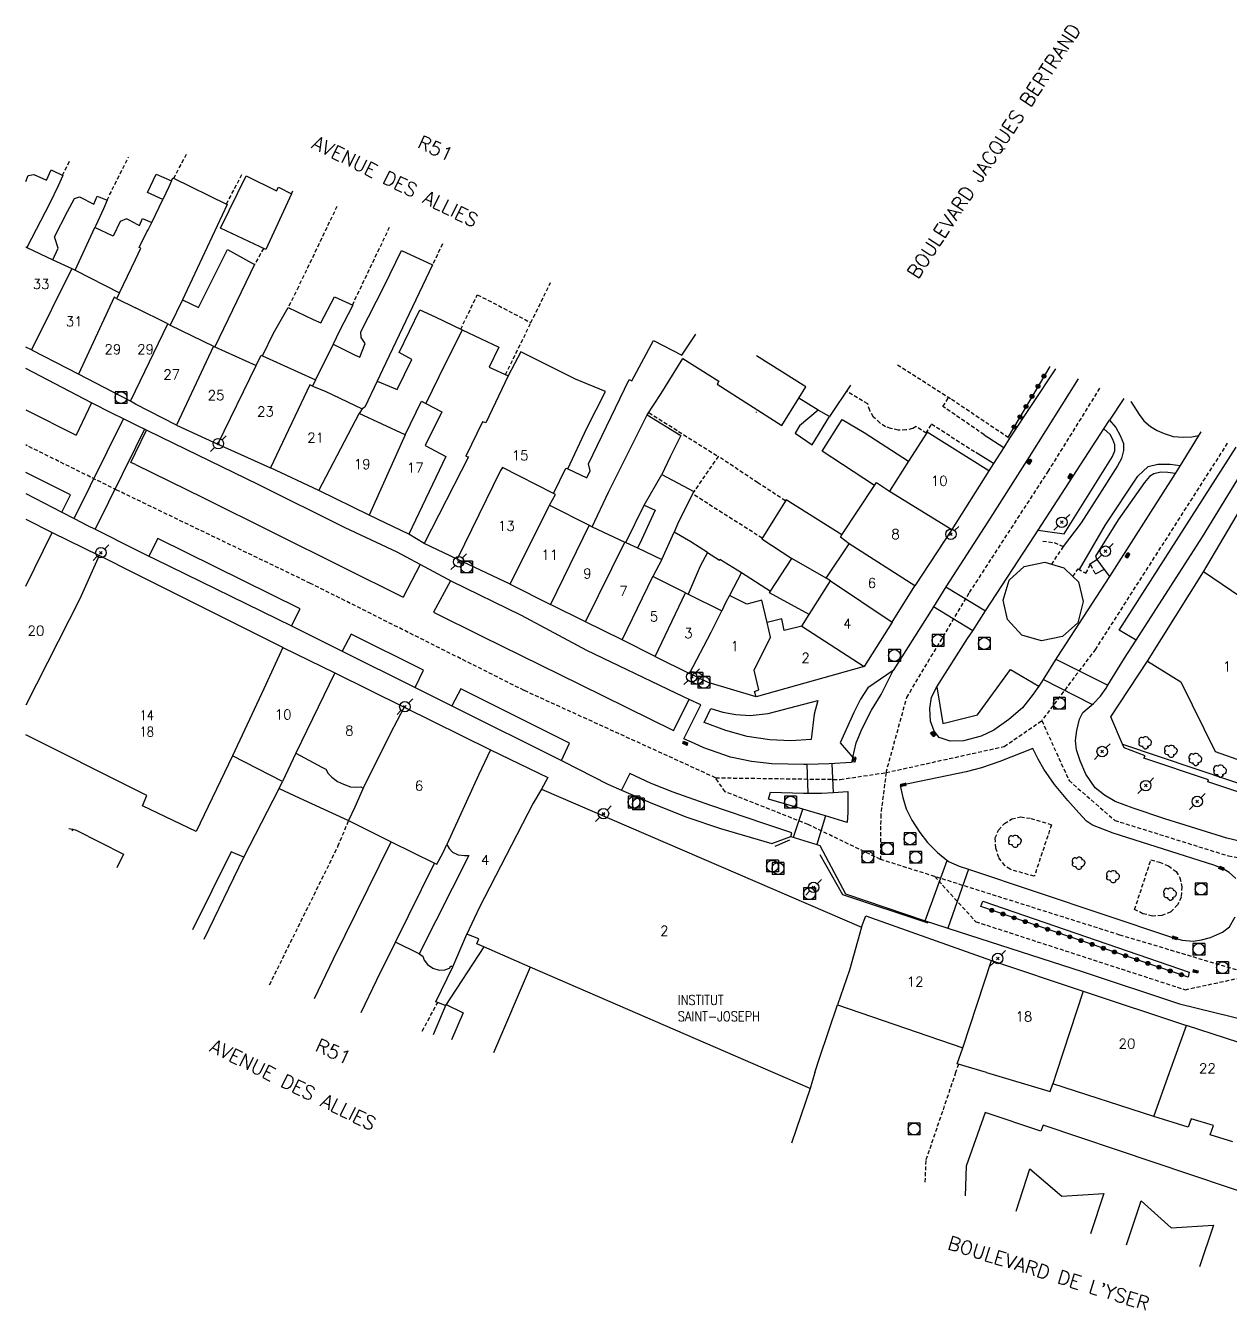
# Model space of a CAD drawing. Header units: millimetres. Extents: x 155000 to 156001, y 122119 to 123000.
# Drawn here: x 155000 to 155153.4, y 122140.7 to 122304.3 of the extents above; entities that cross this region are included whole.
import ezdxf
from ezdxf.enums import TextEntityAlignment as Align

# ---------------------------------------------------------------- set-up
doc = ezdxf.new("R2010")
doc.units = ezdxf.units.MM
doc.linetypes.add('DASHED', pattern=[0.75, 0.5, -0.25])
doc.layers.get('0').update_dxf_attribs({"linetype": 'CONTINUOUS'})
for name, color, linetype in [('W0001', 6, 'DASHED'), ('W0006', 2, 'CONTINUOUS'), ('W0008', 7, 'CONTINUOUS'), ('W0010', 4, 'CONTINUOUS'), ('W0014', 7, 'CONTINUOUS'), ('W0015', 2, 'CONTINUOUS'), ('W0017', 7, 'CONTINUOUS'), ('W0020', 2, 'CONTINUOUS'), ('W0021', 2, 'CONTINUOUS'), ('W0101', 7, 'CONTINUOUS'), ('W0104', 1, 'CONTINUOUS'), ('W0105', 7, 'CONTINUOUS'), ('W0112', 1, 'DASHED'), ('W0300', 7, 'CONTINUOUS'), ('W0323', 7, 'CONTINUOUS'), ('W0401', 7, 'CONTINUOUS'), ('W0420', 7, 'CONTINUOUS'), ('W0473', 7, 'CONTINUOUS'), ('W0984', 7, 'CONTINUOUS'), ('W0989', 7, 'CONTINUOUS'), ('W0990', 7, 'CONTINUOUS'), ('W0991', 7, 'CONTINUOUS'), ('W1102', 7, 'CONTINUOUS')]:
    doc.layers.add(name, color=color, linetype=linetype)
doc.styles.get("Standard").update_dxf_attribs({"font": 'romans.shx', "width": 0.85})

# ---------------------------------------------------------------- blocks, each defined once
blk = doc.blocks.new('T473')
for p, q in [((-0.166667, 0.166667), (0.166667, -0.166667)), ((-0.166667, -0.166667), (0.166667, 0.166667)), ((0.500001, 0.500001), (1.000002, 1.000002)), ((-1.000002, -1.000002), (-0.500001, -0.500001))]:
    blk.add_line(p, q)
blk.add_ellipse((0, 0), major_axis=(0.471405, 0.471405), ratio=1, start_param=5.4977871438, end_param=11.780972451)
blk = doc.blocks.new('T420')
for p, q in [((0.75, 0.75), (-0.75, 0.75)), ((-0.75, 0.75), (-0.75, -0.75)), ((0.75, 0.75), (0.75, -0.75)), ((0.75, -0.75), (-0.75, -0.75))]:
    blk.add_line(p, q)
blk.add_ellipse((0, 0), major_axis=(-0.53, 0.53), ratio=1, start_param=3.926991, end_param=10.210176)
blk = doc.blocks.new('T401')
for p, q in [((-0.3, 0.3), (0, 0.3)), ((-0.3, -0.25), (-0.3, 0.3)), ((-0.3, 0.15), (0, 0.15)), ((-0.3, 0), (0, 0)), ((0, 0.3), (0, -0.25)), ((-0.3, -0.15), (0, -0.15)), ((-0.3, -0.25), (-0.3, -0.3)), ((-0.3, -0.3), (0, -0.3)), ((0, -0.3), (0, -0.25))]:
    blk.add_line(p, q)
blk = doc.blocks.new('T300')
for p, q in [((-0.8, 0.51), (-0.86, 0.34)), ((-0.86, 0.34), (-0.86, 0.17)), ((-0.86, 0.17), (-0.74, 0.06)), ((-0.69, 0.63), (-0.8, 0.51)), ((-0.8, -0.06), (-0.74, 0.06)), ((-0.74, 0.06), (-0.69, 0.11)), ((-0.57, 0.69), (-0.69, 0.63)), ((-0.46, 0.69), (-0.57, 0.69)), ((-0.29, 0.63), (-0.46, 0.69)), ((-0.29, 0.63), (-0.17, 0.74)), ((-0.23, 0.57), (-0.29, 0.63)), ((-0.17, 0.74), (-0.06, 0.8)), ((-0.06, 0.8), (0.06, 0.8)), ((0.06, 0.8), (0.23, 0.74)), ((0.23, 0.74), (0.34, 0.63)), ((0.34, 0.63), (0.4, 0.51)), ((0.46, 0.46), (0.34, 0.46)), ((0.4, 0.51), (0.4, 0.46)), ((0.57, 0.4), (0.46, 0.46)), ((0.57, 0.4), (0.69, 0.29)), ((0.69, 0.29), (0.74, 0.17)), ((0.74, 0.06), (0.69, -0.17)), ((0.74, 0.17), (0.74, 0.06)), ((-0.8, -0.17), (-0.8, -0.06)), ((-0.8, -0.23), (-0.8, -0.17)), ((-0.74, -0.34), (-0.8, -0.23)), ((-0.69, -0.4), (-0.74, -0.34)), ((-0.51, -0.46), (-0.69, -0.4)), ((-0.4, -0.46), (-0.51, -0.46)), ((-0.4, -0.46), (-0.34, -0.46)), ((-0.34, -0.46), (-0.34, -0.4)), ((-0.34, -0.51), (-0.34, -0.46)), ((-0.29, -0.63), (-0.34, -0.51)), ((-0.17, -0.74), (-0.29, -0.63)), ((-0.06, -0.8), (-0.17, -0.74)), ((0.06, -0.8), (-0.06, -0.8)), ((0.17, -0.74), (0.06, -0.8)), ((0.23, -0.69), (0.17, -0.74)), ((0.29, -0.46), (0.23, -0.46)), ((0.29, -0.63), (0.23, -0.69)), ((0.46, -0.4), (0.29, -0.46)), ((0.34, -0.51), (0.29, -0.63)), ((0.34, -0.51), (0.34, -0.46)), ((0.57, -0.34), (0.46, -0.4)), ((0.63, -0.29), (0.57, -0.34)), ((0.69, -0.17), (0.63, -0.29))]:
    blk.add_line(p, q)
blk = doc.blocks.new('t323o')
at = {"color": 0, "linetype": 'Continuous'}
for radius in [0.25, 0.15]:
    blk.add_circle((0, 0), radius, dxfattribs=at)

msp = doc.modelspace()

# ---------------------------------------------------------------- linework, layer by layer
at = {"layer": 'W0001'}
for points in [[(155109.6, 122209.2), (155112.24, 122218.78), (155120.23, 122232.13), (155130.25, 122247.55), (155136.85, 122258.17)], [(155014, 122244.03), (155011.62, 122245.18), (155000, 122250.93)], [(155153.07, 122251.16), (155153.07, 122251.16), (155136.26, 122224.91), (155129.43, 122215.82)], [(155087.88, 122208.54), (155063.48, 122219.67), (155036.28, 122233.3), (155014, 122244.03)], [(155109.6, 122209.2), (155124.66, 122212.53), (155129.43, 122215.82)], [(155129.43, 122215.82), (155132.91, 122208.18), (155138.72, 122203.12), (155153.2, 122198.59), (155165.73, 122196.61)], [(155087.88, 122208.54), (155103.77, 122208.33), (155109.6, 122209.2)], [(155109.6, 122209.2), (155108.92, 122203.86), (155108.87, 122198.15)], [(155108.87, 122198.15), (155099.68, 122202.58), (155089.11, 122206.76), (155087.88, 122208.54)], [(155115.8, 122195.96), (155108.87, 122198.15)], [(155156.39, 122183.42), (155139.38, 122188.51), (155115.8, 122195.96)], [(155115.8, 122195.96), (155121.02, 122190.21), (155147.69, 122181.55), (155156.39, 122183.42)]]:
    msp.add_lwpolyline(points, dxfattribs=at)
at = {"layer": 'W0006'}
for points in [[(155000, 122255.39), (155006.42, 122252.2)], [(155008.4, 122256.3), (155006.42, 122252.2)], [(155014, 122249.92), (155015.4, 122252.81)], [(155014, 122248.43), (155013.41, 122248.69), (155014, 122249.92)], [(155014, 122248.43), (155022.67, 122244.18), (155040.4, 122235.38), (155048.1, 122231.53)], [(155004.61, 122242.37), (155005.69, 122244.6), (155000, 122247.43)], [(155033.88, 122227.88), (155034.97, 122230.04), (155016.84, 122239), (155015.7, 122236.76)], [(155050.27, 122235.69), (155048.1, 122231.53)], [(155054.13, 122233.63), (155051.96, 122229.62), (155058.11, 122226.57), (155070.65, 122220.41), (155082.53, 122214.55)], [(155049.61, 122220.04), (155050.67, 122222.25), (155041.48, 122226.82), (155040.31, 122224.67)], [(155068.27, 122210.73), (155069.29, 122212.93), (155055.44, 122219.88), (155054.3, 122217.7)], [(155082.53, 122214.55), (155084.5, 122218.52)], [(155097.47, 122201.07), (155097.61, 122201.51), (155094.16, 122202.69), (155087.13, 122205.06), (155082.48, 122206.71), (155079.69, 122207.82), (155076.94, 122209.07), (155075.9, 122206.96)], [(155051.93, 122175.85), (155053.56, 122179.68)], [(155053.56, 122179.68), (155055.73, 122178.6), (155054.24, 122175.15)], [(155159.49, 122159.69), (155157.89, 122154.77), (155129.59, 122164.28), (155129.3, 122163.52), (155122.21, 122165.89), (155119.81, 122159.05), (155119.66, 122155.3)], [(155126.19, 122153.32), (155127.92, 122158.72), (155131.99, 122155.23), (155137.33, 122155.59)], [(155137.33, 122155.59), (155135.62, 122150.46)], [(155140.22, 122149.06), (155142.11, 122154.67)], [(155142.11, 122154.67), (155145.91, 122151.23), (155151.3, 122151.57), (155149.53, 122146.24)]]:
    msp.add_lwpolyline(points, dxfattribs=at)
at = {"layer": 'W0008'}
for points in [[(155139.87, 122256.86), (155138.04, 122254.08)], [(155128.98, 122240.1), (155137.35, 122253), (155138.04, 122254.08)], [(155149.7, 122252.62), (155147.07, 122248.32)], [(155147.07, 122248.32), (155146.42, 122247.3), (155138.96, 122235.6), (155138.05, 122234.19)], [(155105.35, 122211.13), (155105.79, 122212.99), (155106.54, 122214.8), (155107.74, 122217.15), (155108.96, 122219.16), (155110.5, 122222.19)], [(155129.05, 122220.21), (155128.34, 122219.17), (155126.98, 122217.47), (155125.24, 122215.98), (155123.34, 122214.61), (155121.7, 122213.85), (155119.46, 122213.26), (155117.76, 122213.2), (155116.37, 122213.66), (155115.72, 122214.49), (155115.27, 122215.77), (155115.16, 122217.37), (155115.4, 122218.82), (155116.08, 122220.14)]]:
    msp.add_lwpolyline(points, dxfattribs=at)
at = {"layer": 'W0010'}
for points in [[(155095.46, 122199.82), (155097.33, 122200.62)], [(155114.95, 122190.01), (155104.09, 122193.62), (155101.22, 122198.71)]]:
    msp.add_lwpolyline(points, dxfattribs=at)
at = {"layer": 'W0014'}
for points in [[(155014, 122253.49), (155012.45, 122254.24), (155011.04, 122254.93), (155008.4, 122256.3), (155000, 122260.69)], [(155131.19, 122260.62), (155125.33, 122251.8), (155124.58, 122250.62), (155123.27, 122248.57), (155122.67, 122247.64)], [(155134.09, 122259.36), (155134.09, 122259.36), (155127.84, 122249.42), (155122.58, 122241.13), (155117.23, 122232.85), (155116.87, 122232.29), (155115.64, 122230.33), (155110.5, 122222.19)], [(155105.35, 122211.13), (155105.21, 122210.48), (155102.37, 122210.31), (155099.55, 122210.24), (155099.14, 122210.24), (155095.04, 122210.33), (155092.46, 122210.61), (155089.8, 122211.17), (155086.39, 122212.36), (155085.18, 122212.89), (155083.84, 122213.49), (155086, 122217.83), (155084.5, 122218.52), (155082.82, 122219.3), (155071.5, 122224.75), (155063.16, 122229.21), (155054.28, 122233.55), (155050.27, 122235.69), (155047.32, 122237.27), (155040.68, 122240.39), (155029.62, 122245.88), (155017.32, 122251.87), (155015.4, 122252.81), (155014, 122253.49)], [(155128.98, 122240.1), (155130.18, 122239.89), (155132.3, 122239.63), (155138.46, 122249.47), (155138.76, 122250.17), (155138.72, 122250.94), (155138.49, 122251.63), (155138.14, 122252.26), (155137.35, 122253)], [(155154.81, 122200.41), (155153.02, 122200.86), (155145.12, 122203.31), (155141.09, 122204.65), (155138.77, 122205.53), (155137.42, 122206.31), (155136.24, 122207.28), (155135.06, 122209), (155134.31, 122210.68), (155133.85, 122212.09), (155133.73, 122213.31), (155133.88, 122214.58), (155134.26, 122215.99), (155134.65, 122216.87), (155136.03, 122218.02), (155136.93, 122218.94), (155137.62, 122219.95), (155137.86, 122220.34), (155139.98, 122223.79), (155141.45, 122226.06), (155149.9, 122239.23), (155156.34, 122249.75)], [(155146.42, 122247.3), (155145.49, 122247.44), (155144.61, 122247.47), (155143.7, 122247.24), (155143.17, 122246.91), (155142.5, 122246.16), (155139.17, 122241.38), (155136.26, 122236.76), (155136.43, 122236.34)], [(155000, 122244.73), (155004.61, 122242.37), (155006.17, 122241.57), (155007.89, 122240.69), (155008.84, 122240.21), (155014, 122237.61)], [(155116.08, 122220.14), (155119.99, 122226.28), (155120.63, 122227.27), (155122.27, 122229.79), (155128.5, 122239.37), (155128.98, 122240.1)], [(155014, 122237.61), (155015.7, 122236.76), (155016.4, 122236.41), (155033.95, 122227.85), (155040.31, 122224.67), (155049.61, 122220.04), (155051.21, 122219.24), (155054.3, 122217.7), (155068.41, 122210.66), (155074.15, 122207.71), (155075.9, 122206.96), (155079.84, 122205.25), (155084.23, 122203.51), (155088.51, 122202.07), (155095.05, 122200.18), (155097.47, 122201.07), (155100.76, 122200.03), (155101.17, 122199.9), (155104.44, 122193.74), (155114.59, 122190.33), (155117.08, 122189.5), (155117.47, 122189.37), (155134.7, 122183.84), (155146.97, 122179.73), (155155.81, 122177.59)], [(155138.05, 122234.19), (155131.37, 122223.86), (155129.62, 122221.06), (155129.41, 122220.73), (155129.05, 122220.21)], [(155137.39, 122235.07), (155138.05, 122234.19)], [(155110.5, 122222.19), (155107.27, 122220.01), (155106.33, 122218.54), (155105.51, 122216.84), (155103.77, 122213.01), (155105.35, 122211.13)], [(155116.08, 122220.14), (155116.82, 122215.45), (155121.23, 122216.55), (155125.46, 122222.32), (155129.05, 122220.21)], [(155139.73, 122212.84), (155138.24, 122216.32), (155142.88, 122223.41)], [(155154.15, 122195.71), (155153.3, 122196.48), (155152.44, 122196.99), (155151.36, 122197.39), (155138.51, 122201.5), (155135.89, 122202.49), (155135.14, 122203.03), (155134.15, 122204.06), (155132.74, 122205.63), (155131.04, 122207.7), (155129.69, 122209.64), (155128.97, 122210.92), (155128.3, 122212.28), (155124.11, 122210.61), (155121.77, 122209.82), (155119.79, 122209.29), (155111.39, 122207.55), (155111.72, 122206.04), (155112.16, 122204.6), (155112.9, 122203.14), (155113.88, 122201.55), (155114.89, 122200.28), (155116.16, 122199.01), (155117.55, 122197.88), (155118.9, 122197.29), (155120.1, 122196.89), (155145.96, 122188.25), (155147.33, 122187.87), (155148.71, 122187.74), (155149.76, 122187.88), (155150.91, 122188.21), (155152.44, 122188.87), (155153.34, 122189.57), (155154.07, 122190.81)]]:
    msp.add_lwpolyline(points, dxfattribs=at)
msp.add_lwpolyline([(155100.07, 122213.42), (155097.46, 122213.25), (155094.8, 122213.36), (155091.92, 122213.81), (155089.19, 122214.55), (155086.42, 122215.6), (155087.26, 122217.36), (155088.79, 122216.88), (155090.45, 122216.6), (155092.3, 122216.46), (155094.6, 122216.71), (155100.89, 122218.38), (155100.44, 122216.65)], close=True, dxfattribs=at)
at = {"layer": 'W0015'}
msp.add_lwpolyline([(155104.72, 122206.78), (155104.74, 122204.13), (155104.66, 122202.85), (155101.88, 122203.68), (155098.99, 122204.54), (155094.64, 122205.83), (155094.89, 122206.72), (155099.09, 122206.58), (155099.68, 122206.58), (155101.36, 122206.6), (155102.87, 122206.68)], close=True, dxfattribs=at)
msp.add_lwpolyline([(155121.65, 122192.15), (155121.91, 122192.84), (155148.2, 122183.78), (155148.1, 122183.15)], dxfattribs=at)
at = {"layer": 'W0017'}
for points in [[(155140.77, 122256.48), (155140.77, 122256.48), (155141.82, 122254.83), (155142.45, 122254.02), (155143.3, 122253.3), (155144.12, 122252.79), (155145.02, 122252.41), (155146.17, 122252.02), (155147.45, 122251.93), (155148.53, 122251.97), (155149.4, 122252.14)], [(155093.04, 122255.15), (155093.04, 122255.07)], [(155138.04, 122254.08), (155138.85, 122253.15), (155139.44, 122252.14), (155139.84, 122251.11), (155139.84, 122250.24), (155139.6, 122249.22), (155139.07, 122248.26), (155136.78, 122244.68), (155134.43, 122241), (155132.17, 122238)], [(155122.09, 122252.23), (155124.58, 122250.62)], [(155123.27, 122248.57), (155121.02, 122249.98)], [(155134.23, 122235.08), (155137.55, 122240.78), (155141.69, 122246.95), (155142.99, 122248.21), (155144.2, 122248.49), (155145.8, 122248.5), (155147.07, 122248.32)]]:
    msp.add_lwpolyline(points, dxfattribs=at)
at = {"layer": 'W0020'}
for points in [[(155006.17, 122241.57), (155012.45, 122254.24)], [(155015.14, 122252.93), (155014, 122250.62)], [(155014, 122250.62), (155008.84, 122240.21)], [(155117.23, 122232.85), (155122.27, 122229.79)], [(155120.63, 122227.27), (155115.64, 122230.33)], [(155131.23, 122223.63), (155137.86, 122220.34)], [(155135.87, 122217.89), (155129.62, 122221.06)], [(155099.68, 122206.58), (155099.55, 122210.24)], [(155102.68, 122210.32), (155102.87, 122206.68)], [(155097.81, 122200.97), (155098.99, 122204.54)], [(155101.88, 122203.68), (155100.76, 122200.03)], [(155114.59, 122190.33), (155117.39, 122198)], [(155120.1, 122196.89), (155117.47, 122189.37)]]:
    msp.add_lwpolyline(points, dxfattribs=at)
at = {"layer": 'W0021'}
msp.add_lwpolyline([(155141.45, 122226.06), (155139.3, 122227.33), (155154.21, 122250.67)], dxfattribs=at)
at = {"layer": 'W0101'}
for points in [[(155000, 122276.16), (155000.14, 122276.09), (155003.45, 122274.52), (155005.86, 122273.4)], [(155005.86, 122273.4), (155006.29, 122273.18), (155011.96, 122270.29), (155011.58, 122269.6)], [(155011.58, 122269.6), (155014, 122268.4)], [(155018.1, 122266.36), (155014, 122268.4)], [(155018.1, 122266.36), (155018.42, 122266.2), (155023.91, 122263.52)], [(155000.73, 122263.03), (155000, 122263.39)], [(155006.71, 122259.94), (155000.86, 122262.96), (155000.73, 122263.03)], [(155023.91, 122263.52), (155024.08, 122263.44), (155029.34, 122261.04)], [(155029.34, 122261.04), (155030, 122262.37), (155030.18, 122262.29), (155036.9, 122259.24), (155036.54, 122258.43)], [(155067.25, 122244.74), (155068.79, 122247.99), (155069.08, 122247.91), (155071.48, 122253.08), (155073.84, 122257.75), (155070.03, 122259.31), (155063.06, 122262.81), (155061.46, 122259.75), (155058.62, 122253.74), (155058.2, 122253.86), (155056.07, 122249.52), (155056.42, 122249.41), (155050.74, 122238.4)], [(155013.35, 122256.49), (155006.71, 122259.94)], [(155036.54, 122258.43), (155038.14, 122257.79), (155042.85, 122255.52), (155042.49, 122254.96)], [(155014, 122256.15), (155013.35, 122256.49)], [(155048.33, 122252.24), (155050.44, 122256.51), (155050.97, 122256.23), (155053.02, 122255.17), (155050.89, 122250.88), (155053.51, 122249.46), (155048.79, 122239.56)], [(155019.2, 122253.44), (155014, 122256.15)], [(155048.33, 122252.24), (155042.49, 122254.96)], [(155019.2, 122253.44), (155024.49, 122251.02)], [(155122.67, 122247.64), (155114.82, 122252.58), (155112.45, 122248.87), (155110.02, 122245.06)], [(155024.49, 122251.02), (155031.2, 122248.02)], [(155150.03, 122234.76), (155158.34, 122248.87)], [(155037.34, 122245.12), (155031.2, 122248.02)], [(155122.67, 122247.64), (155117.97, 122240.17)], [(155043.74, 122242.01), (155037.34, 122245.12)], [(155104.88, 122238.36), (155103.78, 122239.2), (155103.97, 122239.49), (155108.14, 122245.79), (155108.39, 122246.16), (155110.02, 122245.06)], [(155066.73, 122243.25), (155067.48, 122244.62), (155067.25, 122244.74)], [(155048.79, 122239.56), (155043.74, 122242.01)], [(155066.73, 122243.25), (155071.79, 122240.7)], [(155000, 122241.49), (155003.39, 122239.79)], [(155071.79, 122240.7), (155072.18, 122240.52), (155076.34, 122238.56)], [(155117.97, 122240.17), (155113.27, 122232.98)], [(155003.39, 122239.79), (155009.34, 122236.87)], [(155054.98, 122236.39), (155050.74, 122238.4)], [(155076.34, 122238.56), (155076.47, 122238.5), (155077.95, 122237.81), (155081.02, 122236.36), (155079.9, 122234.16)], [(155014, 122234.53), (155009.34, 122236.87)], [(155102.5, 122233.64), (155101.98, 122233.98), (155104.88, 122238.36)], [(155061.72, 122233.19), (155054.98, 122236.39)], [(155032.76, 122225.13), (155014, 122234.53)], [(155084.06, 122232.1), (155079.9, 122234.16)], [(155098.86, 122227.86), (155099.8, 122229.35), (155102.5, 122233.64)], [(155142.88, 122223.41), (155150.03, 122234.76)], [(155061.72, 122233.19), (155066.84, 122230.62)], [(155084.06, 122232.1), (155084.37, 122231.94), (155088.66, 122229.81)], [(155110.38, 122228.36), (155113.27, 122232.98)], [(155071.31, 122228.41), (155066.84, 122230.62)], [(155094.46, 122228.3), (155093.78, 122231.15), (155091.86, 122230.65), (155089.65, 122231.76), (155089.19, 122230.91), (155088.66, 122229.81)], [(155098.86, 122227.86), (155096.63, 122227.29), (155096.32, 122228.78), (155094.46, 122228.3)], [(155075.99, 122226.11), (155071.31, 122228.41)], [(155110.38, 122228.36), (155106.81, 122222.71)], [(155080.2, 122224), (155075.99, 122226.11)], [(155032.76, 122225.13), (155039.37, 122221.89)], [(155080.2, 122224), (155084.58, 122221.82)], [(155106.81, 122222.71), (155093.05, 122218.85)], [(155142.88, 122223.41), (155147.16, 122220.76), (155151.52, 122211.9), (155155, 122210.67), (155155.79, 122211.05), (155159.39, 122212.89)], [(155039.37, 122221.89), (155048.21, 122217.52)], [(155093.05, 122218.85), (155086.92, 122220.68), (155084.58, 122221.82)], [(155048.21, 122217.52), (155059.19, 122212.08)], [(155014, 122207), (155000, 122213.99)], [(155026.36, 122211.35), (155021.73, 122201.71), (155014.87, 122204.97), (155015.43, 122206.28), (155014, 122207)], [(155034.41, 122211.68), (155032.73, 122208.06), (155026.36, 122211.35)], [(155034.41, 122211.68), (155037.74, 122209.9), (155038.22, 122209.65), (155038.54, 122209.08), (155038.99, 122208.6), (155039.73, 122208.08), (155040.48, 122207.71), (155041.36, 122207.4), (155042.04, 122207.35), (155042.68, 122207.37), (155043, 122207.22)], [(155059.19, 122212.08), (155066.53, 122208.58), (155065.7, 122207.09)], [(155043, 122207.22), (155041.94, 122204.8), (155041.13, 122203.08), (155046.56, 122200.4), (155052.06, 122197.68), (155052.36, 122197.53), (155053.19, 122199.04), (155053.66, 122200.06)], [(155065.7, 122207.09), (155106.45, 122189.51)], [(155053.66, 122200.06), (155053.93, 122199.55), (155054.39, 122199.08), (155055.08, 122198.74), (155055.89, 122198.62), (155056.44, 122198.63), (155050.11, 122186.1), (155050.57, 122185.8), (155050.77, 122185.29), (155051.2, 122184.74), (155051.88, 122184.29), (155052.66, 122184.05), (155053.41, 122184.09), (155054, 122184.3), (155054.17, 122184.57), (155054.42, 122184.47), (155056.19, 122188.61)], [(155106.45, 122189.51), (155107.02, 122190.96), (155123.04, 122185.28)], [(155095.23, 122171), (155064.28, 122184.42), (155058.36, 122186.99), (155057.47, 122187.38), (155057.71, 122188.02), (155056.19, 122188.61)], [(155123.04, 122185.28), (155134.69, 122181.35)], [(155134.69, 122181.35), (155147.88, 122177)], [(155100.54, 122171), (155101.1, 122172.83), (155103.43, 122179.61)], [(155103.43, 122179.61), (155119.37, 122174.15)], [(155157.81, 122173.75), (155147.88, 122177)], [(155122.41, 122171), (155118.67, 122172.12), (155119.37, 122174.15)], [(155100.54, 122171), (155099.91, 122168.97), (155095.23, 122171)], [(155122.41, 122171), (155130.5, 122168.59), (155130.84, 122169.55)], [(155143.7, 122165.41), (155130.84, 122169.55)], [(155153.77, 122162.15), (155150.87, 122163.07), (155151.32, 122164.26), (155148.48, 122165.1), (155148.09, 122164.03), (155143.7, 122165.41)]]:
    msp.add_lwpolyline(points, dxfattribs=at)
at = {"layer": 'W0104'}
for points in [[(155000, 122284.5), (155000.33, 122285.24), (155001.02, 122285.4), (155002.63, 122284.64), (155003.23, 122285.96), (155004.74, 122285.26), (155004.14, 122283.93), (155003.08, 122281.73), (155000.14, 122276.09)], [(155017.48, 122282.19), (155015.53, 122283.11), (155016.61, 122285.44), (155018.56, 122284.57)], [(155018.56, 122284.57), (155018.23, 122283.8), (155017.48, 122282.19)], [(155018.56, 122284.57), (155018.75, 122284.95), (155025.65, 122281.58), (155024.37, 122278.84), (155020.57, 122270.71), (155019.96, 122269.41)], [(155003.45, 122274.52), (155004.14, 122275.99), (155003.68, 122277.44), (155005.33, 122280.65), (155006.21, 122282.33), (155006.85, 122282.52), (155008.68, 122281.62), (155009.1, 122282.62), (155010.38, 122282.1), (155009.93, 122281), (155008.95, 122278.89), (155008.82, 122278.64)], [(155016.06, 122279.27), (155017.48, 122282.19)], [(155014, 122279.14), (155012.83, 122279.74), (155012.02, 122279.41), (155011.13, 122277.51), (155008.82, 122278.64)], [(155014, 122279.14), (155014.48, 122278.89), (155014.89, 122279.76), (155016.06, 122279.27)], [(155006.29, 122273.18), (155008.82, 122278.64)], [(155014, 122274.55), (155014.68, 122275.98), (155014.45, 122276.08), (155015.45, 122278.09), (155015.6, 122278.32), (155016.06, 122279.27)], [(155011.96, 122270.29), (155014, 122274.55)], [(155019.96, 122269.41), (155022.03, 122268.45), (155025.71, 122275.83), (155029.16, 122273.92), (155024.08, 122263.44)], [(155039.18, 122263.77), (155041.96, 122262.35), (155042.55, 122262.1), (155043.24, 122263.85), (155042.75, 122264.62), (155042.71, 122265.34), (155045.68, 122271.17), (155047.88, 122275.69), (155051.81, 122273.87), (155045.47, 122260.52), (155044.76, 122259.06)], [(155030.18, 122262.29), (155031.55, 122265.16), (155033.43, 122268.44), (155036.63, 122266.9), (155037.6, 122266.47), (155039.34, 122269.8), (155041.69, 122268.73), (155039.92, 122265.37), (155039.18, 122263.77)], [(155019.96, 122269.41), (155018.42, 122266.2)], [(155044.76, 122259.06), (155047.32, 122257.99), (155049.2, 122261.8), (155047.57, 122262.69), (155050.2, 122268.13), (155052.16, 122267.26), (155055.59, 122265.59)], [(155055.59, 122265.59), (155054.52, 122263.44), (155053.42, 122261.27), (155050.97, 122256.23)], [(155055.59, 122265.59), (155060.25, 122263.38), (155059.03, 122260.86), (155061.46, 122259.75)], [(155069.08, 122247.91), (155071.47, 122246.76), (155071.89, 122247.63), (155071.71, 122248.54), (155076.89, 122259.26), (155077.2, 122259.12), (155079.96, 122264.24), (155083.59, 122262.35), (155085.36, 122265.04)], [(155039.18, 122263.77), (155036.9, 122259.24)], [(155079.18, 122254.77), (155080.96, 122257.48), (155083.73, 122261.95), (155088.3, 122259.06), (155088.1, 122258.69), (155096.31, 122253.42), (155098.5, 122256.91)], [(155100.93, 122255.35), (155098.5, 122256.91), (155099.36, 122258.32), (155093.11, 122262.28)], [(155044.76, 122259.06), (155043.22, 122255.75), (155042.85, 122255.52)], [(155105.06, 122258.56), (155102.4, 122254.54)], [(155072.18, 122240.52), (155074.23, 122244.93), (155079.18, 122254.77)], [(155079.18, 122254.77), (155083.44, 122252.12), (155082.1, 122249.44), (155081.02, 122247.15)], [(155100.93, 122255.35), (155098.58, 122253.38), (155098.02, 122252.44), (155100.2, 122250.97), (155102.4, 122254.54)], [(155102.4, 122254.54), (155100.93, 122255.35)], [(155108.14, 122245.79), (155104.04, 122248.44), (155101.44, 122250.16), (155104, 122254.18), (155106.79, 122252.52), (155112.45, 122248.87)], [(155078.79, 122243.25), (155081.02, 122247.15)], [(155081.02, 122247.15), (155085.12, 122245.01), (155083.16, 122241.13), (155082.62, 122239.82)], [(155103.97, 122239.49), (155096.89, 122243.96), (155095.4, 122241.55), (155093.78, 122238.96), (155097.61, 122236.45)], [(155076.47, 122238.5), (155078.79, 122243.25)], [(155078.79, 122243.25), (155080.2, 122242.63), (155078.18, 122238.29), (155077.95, 122237.81)], [(155050.74, 122238.4), (155048.79, 122239.56)], [(155081.02, 122236.36), (155082.62, 122239.82)], [(155086.86, 122237.23), (155084.71, 122238.6), (155082.62, 122239.82)], [(155086.86, 122237.23), (155085.9, 122235.5), (155084.37, 122231.94)], [(155086.86, 122237.23), (155088.38, 122236.26), (155088.42, 122236.4), (155091.2, 122234.67)], [(155094.86, 122232.3), (155097.61, 122236.45)], [(155101.98, 122233.98), (155097.61, 122236.45)], [(155091.2, 122234.67), (155089.65, 122231.76)], [(155091.2, 122234.67), (155094.86, 122232.3)], [(155099.8, 122229.35), (155094.75, 122232.1), (155094.86, 122232.3)], [(155032.28, 122207.19), (155032.73, 122208.06)], [(155027.79, 122198.41), (155032.28, 122207.19)], [(155032.28, 122207.19), (155034.83, 122205.99), (155041.13, 122203.08)], [(155005.48, 122202.1), (155005.99, 122201.98), (155006.41, 122201.88), (155012.46, 122198.79), (155011.62, 122197.07)], [(155027.79, 122198.41), (155026.16, 122199.12), (155021.27, 122189.17)], [(155036.81, 122180.44), (155039.23, 122185.48), (155046.56, 122200.4)], [(155022.73, 122187.98), (155027.79, 122198.41)], [(155047.11, 122187.62), (155052.06, 122197.68)], [(155042.73, 122178.64), (155044.73, 122182.79), (155047.11, 122187.62)], [(155050.11, 122186.1), (155047.11, 122187.62)], [(155058.36, 122186.99), (155053.48, 122179.55), (155052.23, 122180.02), (155054.42, 122184.47)], [(155064.28, 122184.42), (155059.6, 122173.52)], [(155099.91, 122168.97), (155097.57, 122162)]]:
    msp.add_lwpolyline(points, dxfattribs=at)
for points in [[(155033.86, 122282.94), (155030.57, 122275.83), (155024.81, 122278.54), (155028.1, 122285.23), (155031.93, 122283.29), (155032.19, 122283.75)], [(155129.83, 122236.02), (155130.66, 122235.77), (155132.24, 122235.3), (155133.39, 122234.19), (155134.1, 122233.49), (155134.69, 122230.99), (155134.01, 122228.28), (155132.09, 122226.55), (155129.4, 122225.98), (155126.9, 122226.69), (155125.06, 122228.69), (155124.52, 122231.16), (155125.29, 122233.73), (155127.2, 122235.46)]]:
    msp.add_lwpolyline(points, close=True, dxfattribs=at)
at = {"layer": 'W0105'}
for points in [[(155135.59, 122235.62), (155135.5, 122235.77), (155136.43, 122236.34), (155137.39, 122235.07), (155136.23, 122234.48)], [(155158.85, 122205.27), (155150.6, 122208.04), (155150.68, 122208.27), (155142.45, 122211.03), (155142.61, 122211.33), (155139.92, 122212.34), (155139.73, 122212.84), (155158.13, 122206.63)]]:
    msp.add_lwpolyline(points, dxfattribs=at)
at = {"layer": 'W0112'}
for points in [[(155010.36, 122282.11), (155013.08, 122287.59)], [(155018.86, 122284.89), (155020.48, 122287.98)], [(155004.7, 122285.28), (155005.65, 122287.2)], [(155025.58, 122281.62), (155027.65, 122285.59)], [(155033.86, 122282.94), (155034.03, 122283.32)], [(155039.65, 122281.32), (155034.74, 122271.08), (155033.45, 122268.44)], [(155041.62, 122268.76), (155046.46, 122278.89)], [(155053.1, 122276.53), (155051.72, 122273.69)], [(155030.29, 122275.96), (155029.16, 122273.92)], [(155061.13, 122259.9), (155064.36, 122266.51), (155066.87, 122271.63)], [(155055.41, 122265.67), (155057.53, 122270.06), (155058.88, 122269.39), (155064.36, 122266.51)], [(155111.06, 122261.14), (155117.93, 122256.77), (155125.33, 122251.8)], [(155114.72, 122252.42), (155113.43, 122253.28), (155112.98, 122253.03), (155112.13, 122252.84), (155111.14, 122252.82), (155110.21, 122253.02), (155109.53, 122253.25), (155108.81, 122253.74), (155108.01, 122254.49), (155107.52, 122255.31), (155107.26, 122256.19), (155104.55, 122257.79)], [(155122.09, 122252.23), (155116.85, 122255.84), (155117.55, 122257.01)], [(155079.37, 122255.05), (155088.22, 122249.48), (155085.1, 122244.96)], [(155114.72, 122252.42), (155115.39, 122253.61), (155121.02, 122249.98)], [(155096.79, 122243.81), (155093.27, 122246.11), (155088.22, 122249.48)], [(155093.83, 122239.04), (155084.97, 122244.69)], [(155129.55, 122238.68), (155131, 122238.5), (155132.17, 122238), (155130.66, 122235.77)], [(155133.39, 122234.19), (155134.07, 122235.17), (155135.05, 122234.6), (155135.64, 122235.71), (155136.23, 122234.48)], [(155031.07, 122182.18), (155039.79, 122199.81), (155039.78, 122199.83), (155041.14, 122203.07)], [(155005.99, 122201.98), (155005.88, 122201.77)], [(155050.51, 122176.28), (155052.48, 122179.92)], [(155118.82, 122172.06), (155118.46, 122171)], [(155118.46, 122171), (155114.65, 122159.79), (155114.54, 122156.85)]]:
    msp.add_lwpolyline(points, dxfattribs=at)
for points in [[(155128.48, 122195.99), (155125.39, 122196.88), (155124.72, 122197.35), (155123.96, 122198.38), (155123.58, 122199.6), (155123.51, 122200.87), (155123.93, 122201.88), (155124.67, 122202.73), (155125.62, 122203.3), (155126.73, 122203.56), (155128.04, 122203.37), (155130.67, 122202.56)], [(155141.26, 122191.76), (155143.33, 122198.07), (155144.41, 122197.8), (155145.56, 122197.31), (155146.55, 122196.61), (155147.04, 122195.81), (155147.27, 122194.67), (155147.2, 122193.33), (155146.74, 122192.36), (155145.86, 122191.45), (155144.72, 122190.99), (155143.53, 122190.93), (155142.32, 122191.23)]]:
    msp.add_lwpolyline(points, close=True, dxfattribs=at)
at = {"layer": 'W0323'}
for points in [[(155130.44, 122260.94), (155125.15, 122251.95)], [(155148.1, 122183.15), (155121.65, 122192.15)]]:
    msp.add_lwpolyline(points, dxfattribs=at)
at = {"layer": 'W1102'}
for points in [[(155005.86, 122273.4), (155000.73, 122263.03)], [(155011.58, 122269.6), (155011.27, 122269.76), (155006.71, 122259.94)], [(155014, 122257.84), (155018.1, 122266.36)], [(155023.91, 122263.52), (155019.2, 122253.44)], [(155024.49, 122251.02), (155029.34, 122261.04)], [(155036.54, 122258.43), (155036.19, 122258.61), (155031.2, 122248.02)], [(155013.35, 122256.49), (155014, 122257.84)], [(155037.34, 122245.12), (155042.49, 122254.96)], [(155048.33, 122252.24), (155043.74, 122242.01)], [(155067.25, 122244.74), (155060.74, 122248.05), (155060.47, 122247.66), (155054.98, 122236.39)], [(155110.02, 122245.06), (155117.97, 122240.17)], [(155061.72, 122233.19), (155066.73, 122243.25)], [(155071.79, 122240.7), (155066.84, 122230.62)], [(155000, 122232.95), (155003.39, 122239.79)], [(155071.31, 122228.41), (155076.34, 122238.56)], [(155009.34, 122236.87), (155006.91, 122231.32), (155000, 122217.8)], [(155113.27, 122232.98), (155104.88, 122238.36)], [(155075.99, 122226.11), (155079.9, 122234.16)], [(155102.5, 122233.64), (155110.38, 122228.36)], [(155155.98, 122230.75), (155150.03, 122234.76)], [(155080.2, 122224), (155084.06, 122232.1)], [(155084.58, 122221.82), (155087.3, 122227.09), (155088.66, 122229.81)], [(155093.05, 122218.85), (155092.85, 122219.51), (155093.38, 122219.76), (155092.81, 122222.25), (155094.86, 122226.44), (155094.46, 122228.3)], [(155098.86, 122227.86), (155106.81, 122222.71)], [(155032.76, 122225.13), (155030.32, 122219.87), (155026.36, 122211.35)], [(155039.37, 122221.89), (155034.41, 122211.68)], [(155048.21, 122217.52), (155046.44, 122214.14), (155043, 122207.22)], [(155059.19, 122212.08), (155057.67, 122208.86), (155053.66, 122200.06)], [(155065.7, 122207.09), (155064.64, 122205.29), (155057.77, 122191.97), (155056.19, 122188.61)], [(155106.45, 122189.51), (155104.96, 122184.03), (155103.43, 122179.61)], [(155119.37, 122174.15), (155123.04, 122185.28)], [(155134.69, 122181.35), (155131.31, 122171)], [(155145.71, 122171), (155147.88, 122177)], [(155131.31, 122171), (155130.84, 122169.55)], [(155143.7, 122165.41), (155145.71, 122171)]]:
    msp.add_lwpolyline(points, dxfattribs=at)

# ---------------------------------------------------------------- block references
at = {"layer": 'W0300', "rotation": 359.9999899823337}
for p in [(155142.64, 122213), (155145.92, 122211.91), (155149.04, 122210.88), (155152.18, 122209.39), (155126.05, 122200.44), (155134.16, 122197.65), (155138.54, 122195.94), (155145.81, 122193.73)]:
    msp.add_blockref('T300', p, dxfattribs=at)
at = {"layer": 'W0323'}
for p, rotation in [((155129.71, 122259.7), 238.4964992776148), ((155128.95, 122258.41), 238.4964992776148), ((155128.19, 122257.12), 238.4964992776148), ((155126.66, 122254.51), 238.4964992776148), ((155127.43, 122255.83), 238.4964992776148), ((155125.91, 122253.24), 238.4964992776148), ((155123.07, 122191.66), 161.2102770586704), ((155124.49, 122191.18), 161.2102770586704), ((155125.91, 122190.7), 161.2102770586704), ((155127.33, 122190.21), 161.2102770586704), ((155128.75, 122189.73), 161.2102770586704), ((155130.17, 122189.25), 161.2102770586704), ((155131.59, 122188.76), 161.2102770586704), ((155133.01, 122188.28), 161.2102770586704), ((155134.43, 122187.8), 161.2102770586704), ((155135.85, 122187.32), 161.2102770586704), ((155137.27, 122186.83), 161.2102770586704), ((155138.69, 122186.35), 161.2102770586704), ((155140.11, 122185.87), 161.2102770586704), ((155141.53, 122185.38), 161.2102770586704), ((155142.95, 122184.9), 161.2102770586704), ((155144.37, 122184.42), 161.2102770586704), ((155145.8, 122183.93), 161.2102770586704), ((155147.22, 122183.45), 161.2102770586704)]:
    msp.add_blockref('t323o', p, dxfattribs=dict(at, rotation=rotation))
at = {"layer": 'W0401'}
for p, rotation in [((155127.74, 122248.87), 147.5950367383472), ((155133.17, 122246.87), 327.0382549714241), ((155140.22, 122236.92), 147.4958487311183), ((155115.7, 122214.21), 37.78429594183709), ((155084.09, 122213.08), 66.06537722039853), ((155105.39, 122210.88), 168.3366820017608), ((155111.79, 122207.79), 101.7530336705277), ((155152.38, 122197.16), 69.67168977998352), ((155146.35, 122187.99), 254.6354118249947), ((155148.98, 122183.74), 256.4251604440436)]:
    msp.add_blockref('T401', p, dxfattribs=dict(at, rotation=rotation))
at = {"layer": 'W0420'}
for p in [(155012.14, 122256.97), (155113.17, 122163.81)]:
    msp.add_blockref('T420', p, dxfattribs=at)
at = {"layer": 'W0420', "rotation": 359.9999899823337}
for p in [(155056.17, 122235.39), (155116.2, 122226.02), (155122.11, 122225.64), (155110.67, 122224.11), (155085.51, 122221.22), (155086.39, 122220.7), (155131.66, 122218.01), (155077.5, 122205.43), (155078.05, 122205.19), (155097.43, 122205.44), (155112.65, 122200.77), (155107.26, 122198.46), (155109.77, 122199.51), (155113.36, 122198.4), (155095.13, 122197.29), (155095.84, 122196.99), (155099.84, 122193.77), (155149.73, 122194.36), (155149.44, 122186.69), (155152.46, 122184.36)]:
    msp.add_blockref('T420', p, dxfattribs=at)
at = {"layer": 'W0473', "rotation": 359.9999899823337}
for p in [(155024.54, 122251.1), (155131.99, 122241.09), (155117.86, 122239.56), (155137.54, 122237.4), (155055.16, 122236.05), (155084.84, 122221.41), (155048.3, 122217.59), (155137.13, 122211.88), (155142.68, 122207.54), (155149.24, 122205.52), (155073.6, 122203.97), (155100.36, 122194.58), (155123.82, 122185.53)]:
    msp.add_blockref('T473', p, dxfattribs=at)
at = {"layer": 'W0473'}
msp.add_blockref('T473', (155009.58, 122237.21), dxfattribs=at)

# ---------------------------------------------------------------- texts
at = {"layer": 'W0984', "insert": (155083.07, 122180.86), "char_height": 1.25, "attachment_point": 1}
msp.add_mtext('INSTITUT \\PSAINT-JOSEPH', dxfattribs=at)
at = {"layer": 'W0989'}
for s, rotation, p in [('BOULEVARD JACQUES BERTRAND', 56.8062, (155112.9, 122272.43)), ('AVENUE DES ALLIES', 333.8325, (155036.67, 122289.6)), ('AVENUE DES ALLIES', 333.8325, (155023.67, 122174.54)), ("BOULEVARD DE L'YSER", 342.7434, (155117.56, 122149.4))]:
    msp.add_text(s, height=1.75, rotation=rotation, dxfattribs=at).set_placement(p, align=Align.MIDDLE_LEFT)
at = {"layer": 'W0990'}
for p in [(155052.2, 122288.7), (155039.19, 122173.65)]:
    msp.add_text('R51', height=1.75, rotation=335.4881, dxfattribs=at).set_placement(p, align=Align.MIDDLE_CENTER)
at = {"layer": 'W0991'}
for s, p in [('33', (155001.97, 122271.43)), ('31', (155006.18, 122266.67)), ('29', (155011.1, 122263.12)), ('29', (155015.27, 122263.12)), ('27', (155018.6, 122259.9)), ('25', (155024.25, 122257.27)), ('23', (155030.54, 122255.19)), ('21', (155036.94, 122251.87)), ('15', (155062.99, 122249.6)), ('19', (155042.87, 122248.49)), ('17', (155049.64, 122248.03)), ('10', (155116.37, 122246.37)), ('13', (155061.23, 122240.62)), ('8', (155110.8, 122239.57)), ('11', (155066.76, 122236.94)), ('9', (155071.56, 122234.56)), ('6', (155107.79, 122233.36)), ('7', (155076.14, 122232.34)), ('5', (155080.03, 122229.08)), ('4', (155104.66, 122228.18)), ('20', (155001.31, 122227.28)), ('3', (155084.42, 122226.96)), ('1', (155090.34, 122225.31)), ('2', (155099.34, 122223.82)), ('1', (155153.05, 122222.72)), ('10', (155032.8, 122216.6)), ('8', (155041.23, 122214.55)), ('6', (155050.11, 122207.53)), ('4', (155058.54, 122198.07)), ('2', (155081.36, 122189.05)), ('12', (155113.3, 122182.56)), ('18', (155127.16, 122178.14)), ('20', (155140.29, 122174.67)), ('22', (155150.53, 122171.52))]:
    msp.add_text(s, height=1.25, dxfattribs=at).set_placement(p, align=Align.MIDDLE_CENTER)
at = {"layer": 'W0991', "insert": (155014.51, 122217.12), "char_height": 1.25, "attachment_point": 1}
msp.add_mtext('14\\P18', dxfattribs=at)

doc.saveas('drawing.dxf')
